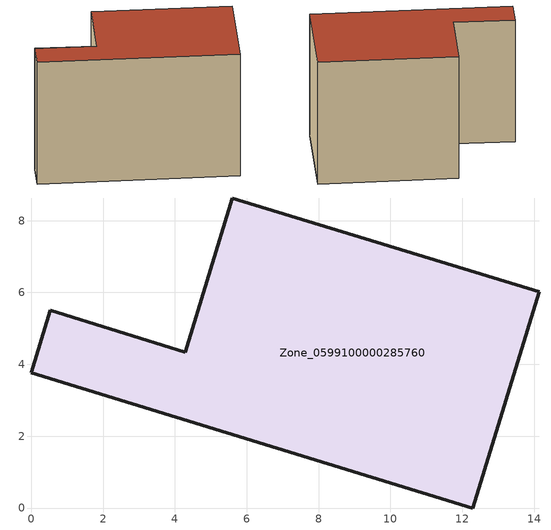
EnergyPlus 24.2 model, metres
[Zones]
Zone_0599100000285760
 floor ground (C_G): 12.29,0 0,3.76 0.53,5.5 4.28,4.33 5.59,8.63 14.14,6.02 z0
 wall outside (C_F): 12.29,0 14.14,6.02 5.59,8.63 4.28,4.33 0.53,5.5 0,3.76 12.29,0 z0:8.78
 roof outside (C_R): 0,3.76 12.29,0 14.14,6.02 5.59,8.63 4.28,4.33 0.53,5.5 z8.78
[BUILDING]
Pand.0599100000285760: North Axis=0; Terrain=City; Loads Convergence Tolerance Value=0.04; Temperature Convergence Tolerance Value=0.4; Solar Distribution=FullExterior; Maximum Number of Warmup Days=25; Minimum Number of Warmup Days=1
[Site:Location]
Rotterdam.The.Hague.AP_ZH_NLD Design_Conditions: Latitude=51.96; Longitude=4.45; Time Zone=1; Elevation=-4.5
[SITE:GROUNDTEMPERATURE:BUILDINGSURFACE]
18, 18, 18, 18, 18, 18, 18, 18, 18, 18, 18, 18
[MATERIAL] Thermal Absorptance=0.9; Solar Absorptance=0.7; Visible Absorptance=0.7
Name | Roughness | Thickness | Conductivity | Density | Specific Heat
G.TC.1975-1991 | MediumSmooth | 0.15 | 0.288461 | 540 | 1210
F.TC.1975-1991 | Rough | 0.3 | 0.230769 | 1920 | 840
R.TC.1975-1991 | MediumRough | 0.2 | 0.153846 | 1500 | 1000
[CONSTRUCTION]
C_G: G.TC.1975-1991
C_F: F.TC.1975-1991
C_R: R.TC.1975-1991
[ZONE]
Zone_0599100000285760: Type=1; Multiplier=1; Ceiling Height=Autocalculate; Volume=Autocalculate; Floor Area=autocalculate; Part of Total Floor Area=Yes
[ZONEINFILTRATION:DESIGNFLOWRATE]
Infil_Zone_0599100000285760: Zone or ZoneList or Space or SpaceList=Zone_0599100000285760; Schedule=AlwaysOn; Design Flow Rate Calculation Method=Flow/Area; Flow Rate per Floor Area=0.003; Constant Term Coefficient=1; Temperature Term Coefficient=0; Velocity Term Coefficient=0; Velocity Squared Term Coefficient=0
[HVACTEMPLATE:ZONE:IDEALLOADSAIRSYSTEM]
Zone_0599100000285760: Maximum Heating Supply Air Temperature=50; Minimum Cooling Supply Air Temperature=13; Maximum Heating Supply Air Humidity Ratio=0.0156; Minimum Cooling Supply Air Humidity Ratio=0.0077; Heating Limit=NoLimit; Cooling Limit=NoLimit; Dehumidification Control Type=ConstantSensibleHeatRatio; Cooling Sensible Heat Ratio=0.7; Dehumidification Setpoint=60; Humidification Control Type=None; Humidification Setpoint=30; Outdoor Air Method=None; Outdoor Air Flow Rate per Person=0.00944; Outdoor Air Flow Rate per Zone Floor Area=0; Outdoor Air Flow Rate per Zone=0; Demand Controlled Ventilation Type=None; Outdoor Air Economizer Type=NoEconomizer; Heat Recovery Type=None; Sensible Heat Recovery Effectiveness=0.7; Latent Heat Recovery Effectiveness=0.65
[ZONECONTROL:THERMOSTAT]
ThermostatControl_Zone_0599100000285760: Zone or ZoneList=Zone_0599100000285760; Control Type Schedule=DualSetpointControlType; Control 1=Thermostat_Zone_0599100000285760; Temperature Difference Between Cutout And Setpoint=0
[THERMOSTATSETPOINT:DUALSETPOINT]
Thermostat_Zone_0599100000285760: Heating Setpoint Temperature Schedule=HeatingSetpoint_Zone_0599100000285760; Cooling Setpoint Temperature Schedule=CoolingSetpoint_Zone_0599100000285760
[SCHEDULE:COMPACT]
HeatingSetpoint_Zone_0599100000285760: Through: 12/31, For: AllDays, Until: 24:00, 21
CoolingSetpoint_Zone_0599100000285760: Through: 12/31, For: AllDays, Until: 24:00, 24
DualSetpointControlType: Through: 12/31, For: AllDays, Until: 24:00, 4
AlwaysOn: Through: 12/31, For: AllDays, Until: 24:00, 1
